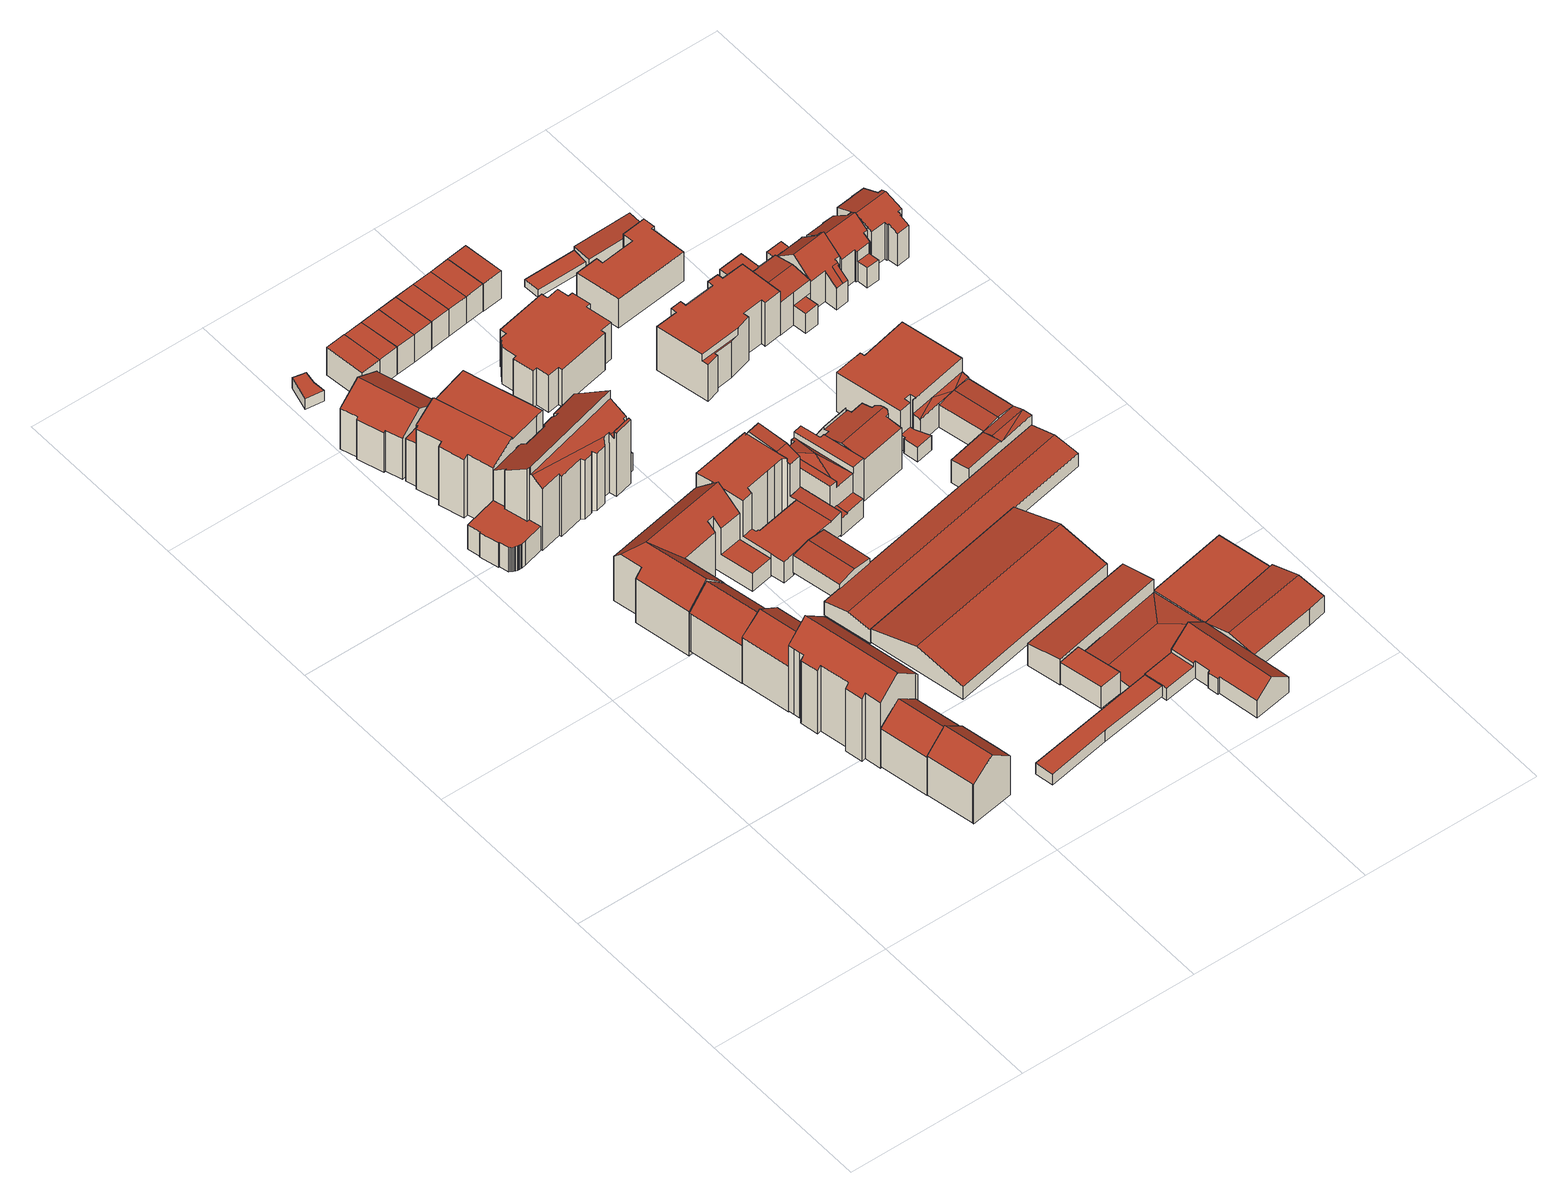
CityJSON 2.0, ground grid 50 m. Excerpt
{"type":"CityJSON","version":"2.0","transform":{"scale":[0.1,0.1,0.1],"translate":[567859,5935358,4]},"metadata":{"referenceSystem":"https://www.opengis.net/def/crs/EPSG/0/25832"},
"CityObjects":{
"building1":{"type":"Building","attributes":{"Gemeindeschluessel":"02000000","Geometrietyp2DReferenz":"3000","function":"31001_1010","roofType":"3100","measuredHeight":17.98,"storeysAboveGround":4},"geometry":[{"type":"MultiSurface","lod":"2","boundaries":[[[0,1,2,3,4]],[[5,1,0,6]],[[7,8,9,10]],[[10,9,11,12]],[[5,6,13,14,7,10,12]],[[15,14,13,4,3]],[[8,7,14,15]],[[13,6,0,4]],[[5,12,11,2,1]],[[8,15,3,2,11,9]]],"semantics":{"surfaces":[{"type":"RoofSurface"},{"type":"WallSurface"},{"type":"GroundSurface"}],"values":[0,1,1,1,2,1,1,1,1,0]}}]},
"building2":{"type":"Building","attributes":{"Gemeindeschluessel":"02000000","Geometrietyp2DReferenz":"3000","function":"31001_1010","roofType":"3100","measuredHeight":17.61,"storeysAboveGround":4},"geometry":[{"type":"MultiSurface","lod":"2","boundaries":[[[16,17,18,19]],[[17,20,21,18]],[[22,16,19,23]],[[24,21,20,25]],[[25,20,17,16,22]],[[23,19,18,21,24]],[[23,24,25,22]]],"semantics":{"surfaces":[{"type":"RoofSurface"},{"type":"WallSurface"},{"type":"GroundSurface"}],"values":[0,0,1,1,1,1,2]}}]},
"building3":{"type":"Building","attributes":{"name":"Jasper-Haus","Gemeindeschluessel":"02000000","Geometrietyp2DReferenz":"3000","function":"31001_1120","roofType":"3100","measuredHeight":26.87,"storeysAboveGround":6},"geometry":[{"type":"MultiSurface","lod":"2","boundaries":[[[26,27,28,29,30,31,32,33,34,35,36,37,38,39]],[[40,39,38,41]],[[41,38,37,42]],[[42,37,36,43]],[[43,36,35,44]],[[45,32,31,46]],[[46,31,30,47]],[[47,30,29,48]],[[48,29,28,49]],[[49,28,27,50]],[[50,27,26,51]],[[51,26,39,40]],[[52,53,54,55]],[[56,45,46,47,48,49,50,51,40,41,42,43,44,52,55,57]],[[58,56,57,59]],[[59,57,55,54]],[[45,56,58,33,32]],[[52,44,35,34,53]],[[59,54,53,34,33,58]]],"semantics":{"surfaces":[{"type":"RoofSurface"},{"type":"WallSurface"},{"type":"GroundSurface"}],"values":[0,1,1,1,1,1,1,1,1,1,1,1,1,2,1,1,1,1,0]}}]},
"building4":{"type":"Building","attributes":{"Gemeindeschluessel":"02000000","Geometrietyp2DReferenz":"3000","function":"31001_1010","roofType":"3100","measuredHeight":19.48,"storeysAboveGround":5},"geometry":[{"type":"MultiSurface","lod":"2","boundaries":[[[60,61,62,63]],[[61,64,65,62]],[[66,60,63,67]],[[68,65,64,69]],[[69,64,61,60,66]],[[67,63,62,65,68]],[[67,68,69,66]]],"semantics":{"surfaces":[{"type":"RoofSurface"},{"type":"WallSurface"},{"type":"GroundSurface"}],"values":[0,0,1,1,1,1,2]}}]},
"building5":{"type":"Building","attributes":{"Gemeindeschluessel":"02000000","Geometrietyp2DReferenz":"3000","function":"31001_2050","roofType":"1000","measuredHeight":7.96,"storeysAboveGround":2},"geometry":[{"type":"MultiSurface","lod":"2","boundaries":[[[70,71,72,73,74,75,76,77,78,79,80,81,82,83,84,85,86,87,88,89,90,91,92]],[[93,94,95,96,97,98,99,100,101,102,103,104,105,106,107,108,109,110,111,112,113,114,115]],[[93,92,91,94]],[[94,91,90,95]],[[95,90,89,96]],[[96,89,88,97]],[[97,88,87,98]],[[98,87,86,99]],[[99,86,85,100]],[[100,85,84,101]],[[101,84,83,102]],[[102,83,82,103]],[[103,82,81,104]],[[104,81,80,105]],[[105,80,79,106]],[[106,79,78,107]],[[107,78,77,108]],[[108,77,76,109]],[[109,76,75,110]],[[110,75,74,111]],[[111,74,73,112]],[[112,73,72,113]],[[113,72,71,114]],[[114,71,70,115]],[[115,70,92,93]]],"semantics":{"surfaces":[{"type":"RoofSurface"},{"type":"GroundSurface"},{"type":"WallSurface"}],"values":[0,1,2,2,2,2,2,2,2,2,2,2,2,2,2,2,2,2,2,2,2,2,2,2,2]}}]},
"building6":{"type":"Building","attributes":{"Gemeindeschluessel":"02000000","Geometrietyp2DReferenz":"3000","function":"31001_1010","roofType":"3100","measuredHeight":18.22,"storeysAboveGround":5},"geometry":[{"type":"MultiSurface","lod":"2","boundaries":[[[116,117,118,119]],[[120,121,122,123]],[[124,120,123,125,126]],[[127,124,126,119,118]],[[121,120,124,127]],[[126,125,116,119]],[[125,123,122,117,116]],[[121,127,118,117,122]]],"semantics":{"surfaces":[{"type":"RoofSurface"},{"type":"WallSurface"},{"type":"GroundSurface"}],"values":[0,1,2,1,1,1,1,0]}}]},
"building7":{"type":"Building","attributes":{"Gemeindeschluessel":"02000000","Geometrietyp2DReferenz":"3000","function":"31001_1010","roofType":"3100","measuredHeight":17.59,"storeysAboveGround":4},"geometry":[{"type":"MultiSurface","lod":"2","boundaries":[[[128,129,130,131,132,133,134,135]],[[133,136,137,138,139,134]],[[140,132,131,141]],[[141,131,130,142]],[[142,130,129,143]],[[143,129,128,144]],[[144,128,135,145]],[[146,139,138,147]],[[147,138,137,148]],[[148,137,136,149]],[[149,136,133,132,140]],[[145,135,134,139,146]],[[145,146,147,148,149,140,141,142,143,144]]],"semantics":{"surfaces":[{"type":"RoofSurface"},{"type":"WallSurface"},{"type":"GroundSurface"}],"values":[0,0,1,1,1,1,1,1,1,1,1,1,2]}}]},
"building8":{"type":"Building","attributes":{"Gemeindeschluessel":"02000000","Geometrietyp2DReferenz":"3000","function":"31001_1120","roofType":"3100","measuredHeight":20.51,"storeysAboveGround":4},"geometry":[{"type":"MultiSurface","lod":"2","boundaries":[[[150,151,152,153]],[[154,155,156,157]],[[158,159,160,161]],[[152,162,163,153]],[[164,165,166,167]],[[167,166,168,169]],[[170,151,150,171]],[[164,167,169,172,173,174,154,157,175,158,161,170,171]],[[176,160,159,177,178,179]],[[168,166,165,163,162,176,179,180]],[[181,182,183,180,179]],[[177,159,158,175]],[[182,181,184,174,173]],[[168,180,183,172,169]],[[170,161,160,176,162,152,151]],[[164,171,150,153,163,165]],[[183,182,173,172]],[[155,154,174,184]],[[175,157,156,178,177]],[[155,184,181,179,178,156]]],"semantics":{"surfaces":[{"type":"RoofSurface"},{"type":"WallSurface"},{"type":"GroundSurface"}],"values":[0,1,1,1,1,1,1,2,0,0,0,1,1,1,1,1,1,1,1,0]}}]},
"building9":{"type":"Building","attributes":{"Gemeindeschluessel":"02000000","Geometrietyp2DReferenz":"3000","function":"31001_2010","roofType":"1000","measuredHeight":3.53,"storeysAboveGround":1},"geometry":[{"type":"MultiSurface","lod":"2","boundaries":[[[185,186,187,188]],[[188,187,189,190]],[[190,189,191,192]],[[192,191,193,194]],[[195,196,186,185]],[[196,195,194,193]],[[194,195,185,188,190,192]],[[196,193,191,189,187,186]]],"semantics":{"surfaces":[{"type":"WallSurface"},{"type":"GroundSurface"},{"type":"RoofSurface"}],"values":[0,0,0,0,0,0,1,2]}}]},
"building10":{"type":"Building","attributes":{"Gemeindeschluessel":"02000000","Geometrietyp2DReferenz":"3000","function":"31001_1010","roofType":"1000","measuredHeight":23.86,"storeysAboveGround":7},"geometry":[{"type":"MultiSurface","lod":"2","boundaries":[[[197,198,199,200]],[[201,202,203,204,205,206,207,208,209,210,211,212]],[[213,200,199,214]],[[215,207,206,216]],[[197,205,204,198]],[[217,202,201,218]],[[219,212,211,220]],[[220,211,210,221]],[[221,210,209,222]],[[222,209,208,223]],[[223,208,207,215]],[[224,225,226,227]],[[227,226,228,229]],[[229,228,230,231]],[[232,233,234,235]],[[219,220,221,222,223,215,216,213,214,236,232,235,224,227,229,231]],[[218,201,212,219,231,230]],[[233,232,236,203,202,217]],[[225,224,235,234]],[[213,216,206,205,197,200]],[[236,214,199,198,204,203]],[[225,234,233,217,218,230,228,226]]],"semantics":{"surfaces":[{"type":"RoofSurface"},{"type":"WallSurface"},{"type":"GroundSurface"}],"values":[0,0,1,1,1,1,1,1,1,1,1,1,1,1,1,2,1,1,1,1,1,0]}}]},
"building11":{"type":"Building","attributes":{"Gemeindeschluessel":"02000000","Geometrietyp2DReferenz":"3000","function":"31001_1120","roofType":"2100","measuredHeight":25.58,"storeysAboveGround":4},"geometry":[{"type":"MultiSurface","lod":"2","boundaries":[[[237,238,239,240,241,242,243,244,245,246,247,248,249,250,251,252,253,254]],[[255,256,257,258,259,260,261,262,263]],[[264,265,266,267,268,269,270,271,272,273,256,255]],[[274,275,259,258]],[[276,277,278,279]],[[280,281,282,283]],[[284,254,253,285]],[[285,253,252,286]],[[286,252,251,287]],[[287,251,250,288]],[[288,250,249,289]],[[289,249,248,290]],[[290,248,247,291]],[[291,247,246,292]],[[292,246,245,293]],[[293,245,244,294]],[[294,244,243,295]],[[262,242,241,263]],[[296,240,239,297]],[[297,239,238,298]],[[298,238,237,299]],[[299,237,254,284]],[[283,262,261,280]],[[300,273,272,301]],[[301,272,271,302]],[[302,271,270,303]],[[303,270,269,304]],[[304,269,268,305]],[[305,268,267,306]],[[306,267,266,307]],[[307,266,265,308]],[[308,265,264,309]],[[274,279,278,275]],[[310,277,276,311]],[[312,282,281,313]],[[309,264,255,263,241,240,296]],[[314,310,311,315,300,301,302,303,304,305,306,307,308,309,296,297,298,299,284,285,286,287,288,289,290,291,292,293,294,295,316,312,313]],[[310,314,260,259,275,278,277]],[[315,311,276,279,274,258,257]],[[300,315,257,256,273]],[[314,313,281,280,261,260]],[[312,316,262,283,282]],[[316,295,243,242,262]]],"semantics":{"surfaces":[{"type":"RoofSurface"},{"type":"WallSurface"},{"type":"GroundSurface"}],"values":[0,0,0,0,0,0,1,1,1,1,1,1,1,1,1,1,1,1,1,1,1,1,1,1,1,1,1,1,1,1,1,1,1,1,1,1,2,1,1,1,1,1,1]}}]},
"building12":{"type":"Building","attributes":{"Gemeindeschluessel":"02000000","Geometrietyp2DReferenz":"3000","function":"31001_1010","roofType":"1000","measuredHeight":9.07,"storeysAboveGround":3},"geometry":[{"type":"MultiSurface","lod":"2","boundaries":[[[317,318,319,320]],[[321,322,323,324]],[[321,320,319,322]],[[322,319,318,323]],[[323,318,317,324]],[[324,317,320,321]]],"semantics":{"surfaces":[{"type":"RoofSurface"},{"type":"GroundSurface"},{"type":"WallSurface"}],"values":[0,1,2,2,2,2]}}]},
"building13":{"type":"Building","attributes":{"Gemeindeschluessel":"02000000","Geometrietyp2DReferenz":"3000","function":"31001_2460","roofType":"1000","measuredHeight":3.52,"storeysAboveGround":1},"geometry":[{"type":"MultiSurface","lod":"2","boundaries":[[[325,326,327,328,329,330]],[[331,332,333,334,335,336]],[[331,330,329,332]],[[332,329,328,333]],[[333,328,327,334]],[[334,327,326,335]],[[335,326,325,336]],[[331,336,325,330]]],"semantics":{"surfaces":[{"type":"RoofSurface"},{"type":"GroundSurface"},{"type":"WallSurface"}],"values":[0,1,2,2,2,2,2,2]}}]},
"building14":{"type":"Building","attributes":{"Gemeindeschluessel":"02000000","Geometrietyp2DReferenz":"3000","function":"31001_1010","roofType":"1000","measuredHeight":9,"storeysAboveGround":3},"geometry":[{"type":"MultiSurface","lod":"2","boundaries":[[[337,338,339,340]],[[322,341,342,323]],[[322,340,339,341]],[[341,339,338,342]],[[342,338,337,323]],[[323,337,340,322]]],"semantics":{"surfaces":[{"type":"RoofSurface"},{"type":"GroundSurface"},{"type":"WallSurface"}],"values":[0,1,2,2,2,2]}}]},
"building15":{"type":"Building","attributes":{"Gemeindeschluessel":"02000000","Geometrietyp2DReferenz":"3000","function":"31001_1010","roofType":"3100","measuredHeight":6.42,"storeysAboveGround":2},"geometry":[{"type":"MultiSurface","lod":"2","boundaries":[[[343,344,345,346]],[[344,347,348,345]],[[349,343,346,350]],[[351,348,347,352]],[[352,347,344,343,349]],[[350,346,345,348,351]],[[350,351,352,349]]],"semantics":{"surfaces":[{"type":"RoofSurface"},{"type":"WallSurface"},{"type":"GroundSurface"}],"values":[0,0,1,1,1,1,2]}}]},
"building16":{"type":"Building","attributes":{"Gemeindeschluessel":"02000000","Geometrietyp2DReferenz":"3000","function":"31001_1010","roofType":"1000","measuredHeight":9.08,"storeysAboveGround":3},"geometry":[{"type":"MultiSurface","lod":"2","boundaries":[[[338,353,354,339]],[[355,356,357,358]],[[355,339,354,356]],[[356,354,353,357]],[[357,353,338,358]],[[358,338,339,355]]],"semantics":{"surfaces":[{"type":"RoofSurface"},{"type":"GroundSurface"},{"type":"WallSurface"}],"values":[0,1,2,2,2,2]}}]},
"building17":{"type":"Building","attributes":{"Gemeindeschluessel":"02000000","Geometrietyp2DReferenz":"3000","function":"31001_2100","roofType":"1000","measuredHeight":7.09,"storeysAboveGround":2},"geometry":[{"type":"MultiSurface","lod":"2","boundaries":[[[359,360,361,362]],[[363,364,360,359]],[[365,366,364,363]],[[366,365,362,361]],[[362,365,363,359]],[[366,361,360,364]]],"semantics":{"surfaces":[{"type":"WallSurface"},{"type":"GroundSurface"},{"type":"RoofSurface"}],"values":[0,0,0,0,1,2]}}]},
"building18":{"type":"Building","attributes":{"Gemeindeschluessel":"02000000","Geometrietyp2DReferenz":"3000","function":"31001_1120","roofType":"1000","measuredHeight":19.99,"storeysAboveGround":5},"geometry":[{"type":"MultiSurface","lod":"2","boundaries":[[[367,368,369,370,371,372,373,374,375,376,377,378]],[[379,380,381,382,383]],[[384,385,381,380]],[[386,387,388,389,390,391,385,384]],[[392,373,372,393,394,395]],[[395,396,397,398]],[[399,400,401,402]],[[402,401,403,404]],[[404,403,405,406]],[[383,407,379]],[[386,408,387]],[[409,410,411,412]],[[412,411,413,414]],[[414,413,415,416]],[[417,418,400,399]],[[377,419,420,378]],[[421,376,375,422]],[[422,375,374,423]],[[424,370,369,425]],[[397,390,389,398]],[[395,394,396]],[[426,427,424,425,428,429,430,431,417,399,402,404,406,432,433,434,435,436,437,438,439],[440,441,442,443,409,412,414,416,444,445,421,422,423,446,447]],[[385,391,390,397,396,394,393,439,438,437,436,435,434,433,382,381]],[[431,430,429,367,378,420,448,418,417]],[[424,427,426,439,393,372,371,370]],[[449,450,386,384,380,379]],[[441,440,447,392,395,398,389,388,442]],[[428,425,369,368,367,429]],[[374,373,392,447,446,423]],[[377,376,421,445,419]],[[445,444,416,415,451,419]],[[443,442,388,387,408,410,409]],[[405,407,383,382,433,432,406]],[[418,448,420,419,451,415,413,411,410,408,386,450,449,379,407,405,403,401,400]]],"semantics":{"surfaces":[{"type":"RoofSurface"},{"type":"WallSurface"},{"type":"GroundSurface"}],"values":[0,0,0,0,0,0,1,1,1,1,1,1,1,1,1,1,1,1,1,1,1,2,1,1,1,1,1,1,1,1,1,1,1,0]}}]},
"building19":{"type":"Building","attributes":{"Gemeindeschluessel":"02000000","Geometrietyp2DReferenz":"3000","function":"31001_1010","roofType":"1000","measuredHeight":9.08,"storeysAboveGround":3},"geometry":[{"type":"MultiSurface","lod":"2","boundaries":[[[353,452,453,354]],[[356,454,455,357]],[[356,354,453,454]],[[454,453,452,455]],[[455,452,353,357]],[[357,353,354,356]]],"semantics":{"surfaces":[{"type":"RoofSurface"},{"type":"GroundSurface"},{"type":"WallSurface"}],"values":[0,1,2,2,2,2]}}]},
"building20":{"type":"Building","attributes":{"Gemeindeschluessel":"02000000","Geometrietyp2DReferenz":"3000","function":"31001_2310","roofType":"3100","measuredHeight":7.96,"storeysAboveGround":2},"geometry":[{"type":"MultiSurface","lod":"2","boundaries":[[[456,457,458,459]],[[460,459,458,461]],[[462,460,461,463]],[[464,463,461,458,457]],[[465,462,463,464]],[[460,462,465,456,459]],[[465,464,457,456]]],"semantics":{"surfaces":[{"type":"RoofSurface"},{"type":"WallSurface"},{"type":"GroundSurface"}],"values":[0,1,2,1,1,1,0]}}]},
"building21":{"type":"Building","attributes":{"Gemeindeschluessel":"02000000","Geometrietyp2DReferenz":"3000","function":"31001_1010","roofType":"1000","measuredHeight":8.98,"storeysAboveGround":3},"geometry":[{"type":"MultiSurface","lod":"2","boundaries":[[[452,466,467,453]],[[468,469,470,471]],[[468,453,467,469]],[[469,467,466,470]],[[470,466,452,471]],[[471,452,453,468]]],"semantics":{"surfaces":[{"type":"RoofSurface"},{"type":"GroundSurface"},{"type":"WallSurface"}],"values":[0,1,2,2,2,2]}}]},
"building22":{"type":"Building","attributes":{"Gemeindeschluessel":"02000000","Geometrietyp2DReferenz":"3000","function":"31001_1010","roofType":"1000","measuredHeight":8.97,"storeysAboveGround":3},"geometry":[{"type":"MultiSurface","lod":"2","boundaries":[[[466,472,473,467]],[[469,474,475,470]],[[469,467,473,474]],[[474,473,472,475]],[[475,472,466,470]],[[470,466,467,469]]],"semantics":{"surfaces":[{"type":"RoofSurface"},{"type":"GroundSurface"},{"type":"WallSurface"}],"values":[0,1,2,2,2,2]}}]},
"building23":{"type":"Building","attributes":{"Gemeindeschluessel":"02000000","Geometrietyp2DReferenz":"3000","function":"31001_1010","roofType":"1000","measuredHeight":12.25,"storeysAboveGround":4},"geometry":[{"type":"MultiSurface","lod":"2","boundaries":[[[476,477,478,479,480,481,482,483,484,485,486,487,488,489,490,491,492,493,494,495,496]],[[497,498,499,500,501,502,503,504,505,506,507,508,509,510,511,512,513,514,515,516,517]],[[497,496,495,498]],[[498,495,494,499]],[[499,494,493,500]],[[500,493,492,501]],[[501,492,491,502]],[[502,491,490,503]],[[503,490,489,504]],[[504,489,488,505]],[[505,488,487,506]],[[506,487,486,507]],[[507,486,485,508]],[[508,485,484,509]],[[509,484,483,510]],[[510,483,482,511]],[[511,482,481,512]],[[512,481,480,513]],[[513,480,479,514]],[[514,479,478,515]],[[515,478,477,516]],[[516,477,476,517]],[[517,476,496,497]]],"semantics":{"surfaces":[{"type":"RoofSurface"},{"type":"GroundSurface"},{"type":"WallSurface"}],"values":[0,1,2,2,2,2,2,2,2,2,2,2,2,2,2,2,2,2,2,2,2,2,2]}}]},
"building24":{"type":"Building","attributes":{"Gemeindeschluessel":"02000000","Geometrietyp2DReferenz":"3000","function":"31001_2010","roofType":"1000","measuredHeight":8.5,"storeysAboveGround":2},"geometry":[{"type":"MultiSurface","lod":"2","boundaries":[[[518,519,520,521]],[[522,523,524,525]],[[522,525,519,518]],[[523,522,518,521]],[[525,524,520,519]],[[524,523,521,520]]],"semantics":{"surfaces":[{"type":"RoofSurface"},{"type":"GroundSurface"},{"type":"WallSurface"}],"values":[0,1,2,2,2,2]}}]},
"building25":{"type":"Building","attributes":{"Gemeindeschluessel":"02000000","Geometrietyp2DReferenz":"3000","function":"31001_1010","roofType":"4000","measuredHeight":15.25,"storeysAboveGround":4},"geometry":[{"type":"MultiSurface","lod":"2","boundaries":[[[526,527,528,529]],[[530,531,532,533,534,535]],[[536,537,538,531,530,539,540]],[[541,542,543,544,545]],[[546,547,531,538]],[[543,548,549,550,551]],[[547,552,532,531]],[[553,554,555,556,557,558]],[[537,528,527,538]],[[559,535,534,560]],[[560,534,533,561]],[[562,540,539,563]],[[564,536,540,562]],[[551,544,543]],[[542,548,543]],[[565,557,556,566]],[[566,556,555,567]],[[567,555,554,568]],[[552,553,558,532]],[[569,570,571,572,564,562,563,559,560,561,565,566,567,568]],[[565,561,533,532,558,557]],[[569,568,554,553,552,547]],[[570,569,547,546,550,549]],[[571,570,549,548,542,541]],[[559,563,539,530,535]],[[572,571,541,545,526,529]],[[545,544,551,550,546,538,527,526]],[[564,572,529,528,537,536]]],"semantics":{"surfaces":[{"type":"RoofSurface"},{"type":"WallSurface"},{"type":"GroundSurface"}],"values":[0,0,0,0,0,0,0,0,1,1,1,1,1,1,1,1,1,1,1,2,1,1,1,1,1,1,1,1]}}]},
"building26":{"type":"Building","attributes":{"Gemeindeschluessel":"02000000","Geometrietyp2DReferenz":"3000","function":"31001_2100","roofType":"3100","measuredHeight":9.55,"storeysAboveGround":1},"geometry":[{"type":"MultiSurface","lod":"2","boundaries":[[[573,574,575,576,577]],[[578,574,573,579]],[[579,573,577,580]],[[575,581,582,576]],[[583,584,585,586]],[[586,585,587,588]],[[588,587,589,590]],[[590,589,591,592]],[[583,586,588,590,592,593,578,579,580,594,595]],[[594,580,577,576,582,596,597]],[[598,595,594,597]],[[583,595,598,599,584]],[[600,593,592,591]],[[578,593,600,581,575,574]],[[599,598,597,596]],[[599,596,582,581,600,591,589,587,585,584]]],"semantics":{"surfaces":[{"type":"RoofSurface"},{"type":"WallSurface"},{"type":"GroundSurface"}],"values":[0,1,1,1,1,1,1,1,2,1,1,1,1,1,0,0]}}]},
"building27":{"type":"Building","attributes":{"Gemeindeschluessel":"02000000","Geometrietyp2DReferenz":"3000","function":"31001_2100","roofType":"3200","measuredHeight":5.56,"storeysAboveGround":1},"geometry":[{"type":"MultiSurface","lod":"2","boundaries":[[[601,602,603]],[[604,605,606,607]],[[608,609,610,611]],[[604,607,612,613,608,611]],[[614,612,607,606,615]],[[609,608,613,602,601]],[[605,604,611,610]],[[602,613,612,614]],[[605,610,609,601,603,615,606]],[[602,614,615,603]]],"semantics":{"surfaces":[{"type":"RoofSurface"},{"type":"WallSurface"},{"type":"GroundSurface"}],"values":[0,1,1,2,1,1,1,1,0,0]}}]},
"building28":{"type":"Building","attributes":{"Gemeindeschluessel":"02000000","Geometrietyp2DReferenz":"3000","function":"31001_1010","roofType":"1000","measuredHeight":8.93,"storeysAboveGround":3},"geometry":[{"type":"MultiSurface","lod":"2","boundaries":[[[472,616,617,473]],[[474,618,619,475]],[[474,473,617,618]],[[618,617,616,619]],[[619,616,472,475]],[[475,472,473,474]]],"semantics":{"surfaces":[{"type":"RoofSurface"},{"type":"GroundSurface"},{"type":"WallSurface"}],"values":[0,1,2,2,2,2]}}]},
"building29":{"type":"Building","attributes":{"Gemeindeschluessel":"02000000","Geometrietyp2DReferenz":"3000","function":"31001_2010","roofType":"3100","measuredHeight":5.72,"storeysAboveGround":2},"geometry":[{"type":"MultiSurface","lod":"2","boundaries":[[[620,621,622,623]],[[624,622,621,625]],[[626,620,623,627]],[[628,624,625,629]],[[629,625,621,620,626]],[[627,623,622,624,628]],[[627,628,629,626]]],"semantics":{"surfaces":[{"type":"RoofSurface"},{"type":"WallSurface"},{"type":"GroundSurface"}],"values":[0,0,1,1,1,1,2]}}]},
"building30":{"type":"Building","attributes":{"Gemeindeschluessel":"02000000","Geometrietyp2DReferenz":"3000","function":"31001_1010","roofType":"1000","measuredHeight":9.04,"storeysAboveGround":3},"geometry":[{"type":"MultiSurface","lod":"2","boundaries":[[[630,631,632,633]],[[634,635,636,637]],[[634,633,632,635]],[[635,632,631,636]],[[636,631,630,637]],[[637,630,633,634]]],"semantics":{"surfaces":[{"type":"RoofSurface"},{"type":"GroundSurface"},{"type":"WallSurface"}],"values":[0,1,2,2,2,2]}}]},
"building31":{"type":"Building","attributes":{"Gemeindeschluessel":"02000000","Geometrietyp2DReferenz":"3000","function":"31001_1010","roofType":"3100","measuredHeight":14.73,"storeysAboveGround":4},"geometry":[{"type":"MultiSurface","lod":"2","boundaries":[[[638,639,640,641,642]],[[643,644,645,639,638]],[[567,646,647,648]],[[649,642,641,650]],[[650,641,640,651]],[[652,644,643,653]],[[654,655,656,657]],[[657,656,658,659]],[[659,658,660,661]],[[661,660,662,663]],[[663,662,664,665]],[[666,667,668,669]],[[669,668,670,671]],[[671,670,672,673]],[[568,567,648,649,650,651,674,675,654,657,659,661,663,665,666,669,671,673]],[[649,648,647,653,643,638,642]],[[666,665,664,676,667]],[[677,568,673,672]],[[674,651,640,639,645]],[[567,568,677,678,646]],[[655,654,675,679]],[[675,674,645,644,652,679]],[[678,677,672,670,668,667,676]],[[678,676,664,662,660,658,656,655,679,652,653,647,646]]],"semantics":{"surfaces":[{"type":"RoofSurface"},{"type":"WallSurface"},{"type":"GroundSurface"}],"values":[0,0,1,1,1,1,1,1,1,1,1,1,1,1,2,1,1,1,1,1,1,1,0,0]}}]},
"building32":{"type":"Building","attributes":{"Gemeindeschluessel":"02000000","Geometrietyp2DReferenz":"3000","function":"51009_1610","roofType":"1000","measuredHeight":2.44},"geometry":[{"type":"MultiSurface","lod":"2","boundaries":[[[680,681,682,683]],[[683,682,684,685]],[[685,684,686,687]],[[681,680,687,686]],[[687,680,683,685]],[[681,686,684,682]]],"semantics":{"surfaces":[{"type":"WallSurface"},{"type":"GroundSurface"},{"type":"RoofSurface"}],"values":[0,0,0,0,1,2]}}]},
"building33":{"type":"Building","attributes":{"Gemeindeschluessel":"02000000","Geometrietyp2DReferenz":"3000","function":"31001_2140","roofType":"3100","measuredHeight":7.29,"storeysAboveGround":1},"geometry":[{"type":"MultiSurface","lod":"2","boundaries":[[[688,689,690,691]],[[692,693,694,695]],[[696,688,691,697,692,695]],[[698,699,700,690,689]],[[700,699,693,692,697]],[[698,689,688,696,701]],[[701,696,695,694]],[[690,700,697,691]],[[701,694,693,699,698]]],"semantics":{"surfaces":[{"type":"WallSurface"},{"type":"GroundSurface"},{"type":"RoofSurface"}],"values":[0,0,1,2,0,0,0,0,2]}}]},
"building34":{"type":"Building","attributes":{"Gemeindeschluessel":"02000000","Geometrietyp2DReferenz":"3000","function":"31001_1010","roofType":"1000","measuredHeight":14.25,"storeysAboveGround":3},"geometry":[{"type":"MultiSurface","lod":"2","boundaries":[[[702,703,704,705]],[[705,704,706,707]],[[707,706,708,709]],[[709,708,710,711]],[[711,710,712,713]],[[713,712,714,715]],[[715,714,716,717]],[[717,716,718,719]],[[719,718,720,721]],[[722,723,724,725]],[[725,724,726,727]],[[727,726,728,729]],[[729,728,730,731]],[[732,733,734,735]],[[736,737,738,739]],[[740,741,742,743]],[[744,745,746,747]],[[736,739,740,743,702,705,707,709,711,713,715,717,719,721,744,747,722,725,727,729,731]],[[745,744,721,720]],[[735,734,703,702,743,742]],[[741,740,739,738]],[[736,731,730,733,732,737]],[[723,722,747,746]],[[741,738,737,732,735,742]],[[723,746,745,720,718,716,714,712,710,708,706,704,703,734,733,730,728,726,724]]],"semantics":{"surfaces":[{"type":"WallSurface"},{"type":"GroundSurface"},{"type":"RoofSurface"}],"values":[0,0,0,0,0,0,0,0,0,0,0,0,0,0,0,0,0,1,0,0,0,0,0,2,2]}}]},
"building35":{"type":"Building","attributes":{"Gemeindeschluessel":"02000000","Geometrietyp2DReferenz":"3000","function":"31001_2100","roofType":"1000","measuredHeight":4.96,"storeysAboveGround":1},"geometry":[{"type":"MultiSurface","lod":"2","boundaries":[[[748,749,750,751]],[[751,750,752,753]],[[753,752,754,525]],[[749,748,525,754]],[[525,748,751,753]],[[749,754,752,750]]],"semantics":{"surfaces":[{"type":"WallSurface"},{"type":"GroundSurface"},{"type":"RoofSurface"}],"values":[0,0,0,0,1,2]}}]},
"building36":{"type":"Building","attributes":{"Gemeindeschluessel":"02000000","Geometrietyp2DReferenz":"3000","function":"31001_1010","roofType":"1000","measuredHeight":9.57,"storeysAboveGround":3},"geometry":[{"type":"MultiSurface","lod":"2","boundaries":[[[755,756,757,758]],[[758,757,759,760]],[[761,762,756,755]],[[763,764,765,766]],[[767,768,769,770]],[[770,769,771,772]],[[771,769,768,765,764,773,759,757,756,762]],[[761,755,758,760,774,763,766,767,770,772]],[[763,774,773,764]],[[767,766,765,768]],[[761,772,771,762]],[[774,760,759,773]]],"semantics":{"surfaces":[{"type":"WallSurface"},{"type":"RoofSurface"},{"type":"GroundSurface"}],"values":[0,0,0,0,0,0,1,2,0,0,0,0]}}]},
"building37":{"type":"Building","attributes":{"Gemeindeschluessel":"02000000","Geometrietyp2DReferenz":"3000","function":"31001_2320","roofType":"1000","measuredHeight":12.93,"storeysAboveGround":3},"geometry":[{"type":"MultiSurface","lod":"2","boundaries":[[[775,776,777]],[[778,779,776]],[[780,781,782,783,784,785]],[[786,787,788,781,780]],[[789,781,788]],[[790,791,792,793]],[[794,795,796,797]],[[798,799,800,801]],[[801,800,802,803]],[[804,805,806,807]],[[807,806,808,809]],[[810,811,812,813]],[[786,814,787]],[[815,816,817]],[[783,818,784]],[[819,820,821,822]],[[782,818,783]],[[823,824,825]],[[826,789,788,787,814,811,810]],[[824,823,820,819,827,828,829,779]],[[830,784,817,816,831,832]],[[830,832,833,804,807,809,834,835,836,837,794,797,838,798,801,803,827,819,822,826,810,813]],[[808,806,805,839,829,828,802,800,799,840,792,791,841]],[[842,843,844,790,793,796,795]],[[831,816,815,778,776,775,845]],[[844,843,836,835]],[[804,833,845,775,777,839,805]],[[785,784,830,813,812]],[[826,822,821,782,781,789]],[[786,780,785]],[[846,825,778,815]],[[831,845,833,832]],[[843,842,837,836]],[[829,839,777,776,779]],[[802,828,827,803]],[[842,795,794,837]],[[838,797,796,793,792,840]],[[835,834,841,791,790,844]],[[808,841,834,809]],[[840,799,798,838]],[[818,782,821,820,823,825,846]],[[824,779,778,825]],[[818,846,815,817,784]],[[786,785,812,811,814]]],"semantics":{"surfaces":[{"type":"RoofSurface"},{"type":"WallSurface"},{"type":"GroundSurface"}],"values":[0,0,0,0,0,1,1,1,1,1,1,1,1,1,1,1,1,1,1,1,1,2,0,0,0,1,1,1,1,1,1,1,1,1,1,1,1,1,1,1,0,0,0,0]}}]},
"building38":{"type":"Building","attributes":{"Gemeindeschluessel":"02000000","Geometrietyp2DReferenz":"3000","function":"31001_2460","roofType":"1000","measuredHeight":4.25,"storeysAboveGround":1},"geometry":[{"type":"MultiSurface","lod":"2","boundaries":[[[847,848,849,850]],[[851,680,852,853]],[[851,850,849,680]],[[680,849,848,852]],[[852,848,847,853]],[[853,847,850,851]]],"semantics":{"surfaces":[{"type":"RoofSurface"},{"type":"GroundSurface"},{"type":"WallSurface"}],"values":[0,1,2,2,2,2]}}]},
"building39":{"type":"Building","attributes":{"Gemeindeschluessel":"02000000","Geometrietyp2DReferenz":"3000","function":"31001_1010","roofType":"3100","measuredHeight":11.73,"storeysAboveGround":3},"geometry":[{"type":"MultiSurface","lod":"2","boundaries":[[[854,855,856,857]],[[858,859,860,861]],[[862,858,863,864]],[[865,866,867,868]],[[869,870,857,856,871,859,858,862]],[[872,873,874,875,876,877,878,865,868,869,862,864]],[[879,873,872,880]],[[880,872,864,863]],[[874,873,879,861,860,881]],[[866,865,878,882]],[[878,877,883,855,854,882]],[[870,869,868,867]],[[884,875,874,881]],[[876,875,884,885,886]],[[883,877,876,886]],[[880,863,858,861,879]],[[870,867,866,882,854,857]],[[885,884,881,860,859,871]],[[885,871,856,855,883,886]]],"semantics":{"surfaces":[{"type":"WallSurface"},{"type":"GroundSurface"},{"type":"RoofSurface"}],"values":[0,0,0,0,0,1,0,0,0,0,0,0,0,0,0,2,2,2,2]}}]},
"building40":{"type":"Building","attributes":{"Gemeindeschluessel":"02000000","Geometrietyp2DReferenz":"3000","function":"31001_1010","roofType":"3100","measuredHeight":14.93,"storeysAboveGround":2},"geometry":[{"type":"MultiSurface","lod":"2","boundaries":[[[887,888,889,890]],[[891,892,893,894,895,896]],[[897,898,899,900]],[[887,901,902,888]],[[903,904,905,906]],[[906,905,907,908]],[[909,890,889,910]],[[911,912,913,914]],[[914,913,915,916]],[[917,918,919,920]],[[921,894,893,922]],[[922,893,892,923]],[[921,922,923,924,903,906,908,897,900,909,910,925,911,914,916,917,920]],[[926,891,896,895,919,918,927,928,907,905,904]],[[924,923,892,891,926]],[[921,920,919,895,894]],[[917,916,915,927,918]],[[926,904,903,924]],[[897,908,907,928,898]],[[912,911,925,929]],[[925,910,889,888,902,929]],[[909,900,899,901,887,890]],[[912,929,902,901,899,898,928,927,915,913]]],"semantics":{"surfaces":[{"type":"RoofSurface"},{"type":"WallSurface"},{"type":"GroundSurface"}],"values":[0,0,1,1,1,1,1,1,1,1,1,1,2,0,1,1,1,1,1,1,1,1,0]}}]},
"building41":{"type":"Building","attributes":{"Gemeindeschluessel":"02000000","Geometrietyp2DReferenz":"3000","function":"31001_1010","roofType":"3100","measuredHeight":14.62,"storeysAboveGround":2},"geometry":[{"type":"MultiSurface","lod":"2","boundaries":[[[930,931,932,933]],[[934,935,936,937]],[[938,939,940,941]],[[941,940,942,943]],[[943,942,918,944]],[[930,945,946,931]],[[947,946,948,949]],[[949,948,950,951]],[[951,950,952,953]],[[954,933,932,955]],[[956,957,958,959]],[[959,958,960,961]],[[961,960,962,963]],[[936,964,965,937]],[[966,935,934,967]],[[966,967,968,938,941,943,944,969,970,954,955,947,949,951,953,956,959,961,963]],[[971,969,944,918,972]],[[968,967,934,937,965]],[[966,963,962,964,936,935]],[[956,953,952,973,957]],[[947,955,932,931,946]],[[954,970,974,945,930,933]],[[938,968,965,975,939]],[[974,970,969,971]],[[972,918,942,940,939,975,965,964,962,960,958,957,973]],[[972,973,952,950,948,946,945,974,971]]],"semantics":{"surfaces":[{"type":"RoofSurface"},{"type":"WallSurface"},{"type":"GroundSurface"}],"values":[0,0,1,1,1,1,1,1,1,1,1,1,1,1,1,2,1,1,1,1,1,1,1,1,0,0]}}]},
"building42":{"type":"Building","attributes":{"Gemeindeschluessel":"02000000","Geometrietyp2DReferenz":"3000","function":"31001_1010","roofType":"3100","measuredHeight":14.3,"storeysAboveGround":2},"geometry":[{"type":"MultiSurface","lod":"2","boundaries":[[[976,977,978,979]],[[953,980,981,982]],[[983,984,985,986]],[[986,985,987,988]],[[988,987,989,956]],[[990,979,978,991]],[[976,992,993,977]],[[994,995,996,997]],[[998,999,1000,1001]],[[1001,1000,1002,1003]],[[1003,1002,1004,1005]],[[1006,1007,1008,1009]],[[1006,1009,1010,983,986,988,956,953,982,1011,990,991,994,997,998,1001,1003,1005]],[[1012,1008,1007,1004,1002,1000,999,1013,1014,989,987,985,984]],[[1008,1012,1010,1009]],[[1004,1007,1006,1005]],[[998,997,996,1013,999]],[[990,1011,1015,992,976,979]],[[994,991,978,977,993,995]],[[1012,984,983,1010]],[[953,956,989,1014,980]],[[1015,1011,982,981]],[[1015,981,980,1014,1013,996,995,993,992]]],"semantics":{"surfaces":[{"type":"RoofSurface"},{"type":"WallSurface"},{"type":"GroundSurface"}],"values":[0,1,1,1,1,1,1,1,1,1,1,1,2,0,1,1,1,1,1,1,1,1,0]}}]}
},
"vertices":[
[375,152,184],[375,148,184],[436,158,235],[409,298,235],[349,286,184],[375,148,55],[375,152,55],[489,210,55],[489,210,184],[496,172,184],[496,172,55],[497,168,184],[497,168,55],[349,286,55],[470,310,55],[470,310,184],
[349,286,179],[409,298,229],[383,435,229],[323,423,179],[470,310,178],[443,446,179],[349,286,53],[323,423,53],[443,446,53],[470,310,53],
[278,598,254],[289,600,264],[305,518,264],[294,516,254],[303,467,254],[314,469,264],[323,423,264],[381,434,315],[329,708,315],[271,696,264],[274,679,264],[277,663,264],[280,650,264],[269,648,254],[269,648,47],[280,650,47],[277,663,47],[274,679,47],[271,696,47],[323,423,47],[314,469,47],[303,467,47],[294,516,47],[305,518,47],[289,600,47],[278,598,47],[393,720,47],[393,720,259],[398,721,255],[398,721,47],[443,446,47],[451,448,47],[443,446,261],[451,448,253],
[271,696,194],[332,708,238],[306,845,238],[245,833,194],[393,720,194],[366,857,194],[271,696,43],[245,833,43],[366,857,43],[393,720,43],
[41,1535,99],[38,1534,99],[52,1482,99],[54,1483,99],[61,1457,99],[64,1455,99],[67,1453,99],[70,1451,99],[73,1450,99],[76,1449,99],[80,1448,99],[83,1447,99],[86,1447,99],[90,1447,99],[93,1447,99],[105,1449,99],[160,1463,99],[152,1496,99],[146,1495,99],[130,1558,99],[136,1559,99],[126,1595,99],[32,1571,99],[32,1571,19],[126,1595,19],[136,1559,19],[130,1558,19],[146,1495,19],[152,1496,19],[160,1463,19],[105,1449,19],[93,1447,19],[90,1447,19],[86,1447,19],[83,1447,19],[80,1448,19],[76,1449,19],[73,1450,19],[70,1451,19],[67,1453,19],[64,1455,19],[61,1457,19],[54,1483,19],[52,1482,19],[38,1534,19],[41,1535,19],
[335,1013,167],[275,1001,224],[306,845,224],[366,857,167],[216,984,42],[216,984,167],[215,989,167],[215,989,42],[245,833,42],[335,1013,42],[366,857,42],[245,833,166],
[16,1951,154],[11,1950,151],[33,1877,152],[38,1879,155],[53,1834,156],[118,1853,196],[69,2019,196],[1,1998,154],[190,1875,151],[142,2037,151],[141,2040,151],[124,2035,162],[53,1834,20],[38,1879,20],[33,1877,20],[11,1950,20],[16,1951,20],[1,1998,20],[124,2035,20],[141,2040,20],[142,2037,20],[190,1875,20],
[455,1057,84],[516,1069,84],[498,1160,84],[436,1149,84],[185,1147,25],[185,1147,171],[205,1151,191],[205,1151,25],[472,1286,25],[472,1286,170],[482,1242,212],[482,1242,25],[498,1160,170],[436,1149,170],[431,1173,25],[431,1173,193],[412,1169,193],[412,1169,25],[417,1147,171],[417,1147,25],[516,1069,25],[455,1057,25],[312,1126,25],[335,1013,25],[215,989,25],[189,1233,25],[486,1223,230],[189,1233,170],[193,1212,191],[240,1178,230],[313,1126,170],[275,1001,230],[335,1013,169],[312,1126,170],[215,989,170],
[17,2146,19],[17,2146,54],[35,2217,54],[35,2217,19],[56,2212,54],[56,2212,19],[70,2210,54],[70,2210,19],[64,2175,54],[64,2175,19],[67,2140,19],[67,2140,54],
[71,1807,149],[132,1823,149],[123,1853,149],[62,1835,149],[196,1613,247],[134,1821,247],[133,1821,246],[132,1823,246],[71,1807,211],[72,1803,211],[65,1800,207],[86,1733,207],[74,1729,201],[94,1660,201],[106,1664,207],[126,1595,207],[62,1835,8],[123,1853,8],[65,1800,8],[72,1803,8],[134,1821,239],[196,1613,239],[126,1595,8],[106,1664,8],[94,1660,8],[74,1729,8],[86,1733,8],[259,1804,8],[259,1804,239],[291,1699,239],[291,1699,8],[308,1642,239],[308,1642,8],[287,1637,239],[287,1637,8],[224,1848,8],[224,1848,239],[245,1854,239],[245,1854,8],[133,1821,8],
[136,1559,226],[130,1558,226],[146,1495,273],[152,1496,273],[153,1491,278],[444,1566,278],[418,1664,204],[342,1644,204],[345,1632,213],[337,1630,213],[329,1636,208],[301,1628,208],[295,1619,213],[230,1602,213],[226,1621,199],[220,1619,199],[188,1611,199],[126,1595,199],[154,1490,251],[380,1504,220],[394,1507,220],[395,1504,218],[449,1508,211],[446,1520,220],[456,1522,220],[444,1566,252],[153,1491,252],[162,1458,226],[221,1472,226],[223,1466,221],[291,1482,221],[300,1476,215],[323,1482,215],[328,1487,218],[338,1480,210],[365,1486,210],[374,1502,220],[398,1493,210],[450,1506,210],[400,1486,231],[451,1499,231],[450,1506,233],[398,1493,233],[456,1522,89],[480,1528,80],[469,1572,80],[444,1566,89],[126,1595,22],[188,1611,22],[220,1619,22],[226,1621,22],[230,1602,22],[295,1619,22],[301,1628,22],[329,1636,22],[337,1630,22],[345,1632,22],[342,1644,22],[418,1664,22],[152,1496,22],[146,1495,22],[130,1558,22],[136,1559,22],[374,1502,22],[365,1486,22],[338,1480,22],[328,1487,22],[323,1482,22],[300,1476,22],[291,1482,22],[223,1466,22],[221,1472,22],[162,1458,22],[451,1499,22],[400,1486,22],[469,1572,22],[480,1528,22],[446,1520,22],[394,1507,22],[444,1566,22],
[135,2086,112],[192,2093,112],[178,2206,112],[121,2199,112],[121,2199,21],[178,2206,21],[192,2093,21],[135,2086,21],
[583,183,91],[592,131,91],[771,164,91],[960,193,91],[951,245,91],[902,237,91],[902,237,56],[951,245,56],[960,193,56],[771,164,56],[592,131,56],[583,183,56],
[192,2093,111],[248,2100,111],[233,2212,111],[178,2206,111],[233,2212,21],[248,2100,21],
[582,899,95],[634,909,103],[608,1046,103],[555,1036,95],[687,920,95],[661,1056,95],[582,899,39],[555,1036,39],[661,1056,39],[687,920,39],
[303,2106,111],[289,2219,111],[233,2212,20],[289,2219,20],[303,2106,20],[248,2100,20],
[808,376,48],[808,376,119],[871,388,119],[871,388,48],[833,257,48],[833,257,119],[896,267,48],[896,267,119],
[516,1069,100],[520,1051,100],[524,1030,100],[555,1036,100],[661,1056,100],[688,1062,100],[667,1164,100],[542,1141,100],[541,1145,100],[534,1144,100],[531,1157,100],[500,1150,100],[639,1310,218],[640,1304,230],[673,1311,230],[671,1323,206],[637,1316,206],[656,1222,221],[690,1229,221],[657,1216,218],[662,1192,209],[663,1192,208],[664,1183,205],[697,1189,205],[692,1215,215],[668,1164,100],[721,1068,104],[698,1188,104],[664,1182,100],[698,1188,100],[697,1189,100],[664,1183,100],[472,1286,30],[472,1286,218],[478,1287,218],[478,1287,30],[582,1306,218],[582,1306,30],[604,1310,218],[604,1310,30],[637,1316,218],[662,1192,218],[652,1199,30],[652,1199,218],[627,1194,218],[627,1194,30],[603,1189,218],[603,1189,30],[534,1176,218],[534,1176,30],[482,1242,30],[482,1242,218],[531,1157,218],[500,1150,218],[534,1144,30],[541,1145,30],[542,1141,30],[555,1036,30],[524,1030,30],[688,1062,30],[661,1056,30],[520,1051,30],[516,1069,30],[500,1150,30],[500,1152,30],[637,1316,30],[671,1323,30],[673,1311,30],[690,1229,30],[692,1215,30],[697,1189,30],[698,1188,30],[721,1068,30],[664,1182,30],[664,1183,30],[663,1192,30],[662,1192,30],[531,1158,30],[531,1157,30],[667,1164,30],[668,1164,30],[500,1152,218],[640,1304,218],[656,1222,218],[531,1158,218],
[359,2113,111],[344,2225,111],[344,2225,20],[359,2113,20],
[581,615,123],[1078,713,123],[1050,849,85],[555,752,85],[555,752,43],[1050,849,43],[607,478,43],[1105,576,43],[1105,576,85],[607,478,85],
[414,2119,111],[400,2232,111],[344,2225,22],[400,2232,22],[414,2119,22],[359,2113,22],
[470,2126,111],[456,2238,111],[456,2238,22],[470,2126,22],
[419,1817,153],[431,1819,153],[438,1783,153],[471,1789,153],[473,1778,153],[622,1808,153],[620,1819,153],[654,1826,153],[640,1899,153],[653,1901,153],[642,1953,153],[629,1951,153],[623,1983,153],[588,1976,153],[585,1994,153],[442,1965,153],[445,1947,153],[427,1944,153],[411,1920,153],[419,1878,153],[407,1875,153],[407,1875,31],[419,1878,31],[411,1920,31],[427,1944,31],[445,1947,31],[442,1965,31],[585,1994,31],[588,1976,31],[623,1983,31],[629,1951,31],[642,1953,31],[653,1901,31],[640,1899,31],[654,1826,31],[620,1819,31],[622,1808,31],[473,1778,31],[471,1789,31],[438,1783,31],[431,1819,31],[419,1817,31],
[808,376,128],[1132,440,128],[1114,530,117],[789,470,117],[808,376,43],[789,470,43],[1114,530,43],[1132,440,43],
[715,1100,166],[736,1104,166],[713,1220,166],[692,1215,166],[712,1258,153],[747,1195,177],[758,1287,146],[748,1285,146],[750,1274,150],[711,1266,150],[714,1220,146],[713,1220,146],[736,1104,146],[717,1234,153],[711,1232,146],[721,1068,82],[743,1072,82],[739,1092,85],[736,1104,87],[715,1100,87],[792,1114,146],[792,1115,146],[743,1072,85],[798,1083,85],[792,1114,85],[736,1104,85],[793,1115,146],[793,1115,165],[830,1122,165],[806,1238,165],[794,1236,165],[782,1292,165],[758,1287,165],[711,1266,24],[750,1274,24],[748,1285,24],[711,1232,24],[717,1234,24],[714,1220,24],[782,1292,24],[794,1236,24],[806,1238,24],[830,1122,24],[792,1115,24],[798,1083,24],[721,1068,24],[692,1215,24],
[960,193,94],[962,178,94],[1052,193,94],[1041,261,94],[951,245,94],[962,178,54],[960,193,54],[951,245,54],[1052,193,105],[1041,261,105],[1089,7,54],[1089,7,110],[1070,121,109],[1070,121,54],[1065,120,106],[1065,120,54],[1060,150,105],[1060,150,54],[1064,151,109],[1064,151,54],[1057,194,54],[1153,280,54],[1195,25,54],[1097,270,150],[1153,280,106],[1195,25,106],[1139,16,150],[1057,194,109],
[1162,285,87],[1132,440,87],[1070,347,100],[902,237,44],[902,237,88],[896,267,93],[896,267,44],[1163,281,44],[1163,281,86],[1153,280,86],[1153,280,44],[871,388,44],[1132,440,44],[871,388,87],[887,311,100],
[525,2133,111],[511,2245,111],[511,2245,22],[525,2133,22],
[529,889,81],[542,820,94],[1259,961,94],[1245,1029,81],[1273,893,81],[555,752,81],[529,889,37],[1245,1029,37],[1273,893,37],[555,752,37],
[525,2133,112],[583,2139,112],[569,2252,112],[511,2245,112],[511,2245,21],[569,2252,21],[583,2139,21],[525,2133,21],
[819,1263,154],[865,1297,109],[848,1294,109],[846,1305,89],[812,1297,88],[820,1255,169],[895,1269,169],[888,1302,108],[806,1238,161],[823,1242,161],[823,1242,24],[812,1297,24],[846,1305,24],[848,1294,24],[895,1269,158],[820,1255,158],[900,1270,24],[900,1270,159],[902,1257,161],[902,1257,24],[938,1264,161],[938,1264,24],[944,1235,167],[944,1235,24],[953,1236,167],[953,1236,24],[962,1226,169],[962,1226,24],[966,1207,24],[966,1207,170],[959,1194,167],[959,1194,24],[952,1193,167],[952,1193,24],[961,1148,159],[961,1148,24],[888,1302,24],[895,1269,24],[964,1215,171],[830,1122,159],[817,1187,171],[895,1269,159],
[793,2135,23],[793,2135,47],[790,2089,47],[790,2089,23],[650,2087,47],[650,2087,23],[647,2133,47],[647,2133,23],
[1153,280,48],[1153,280,103],[1163,281,103],[1163,281,48],[1419,175,48],[1419,175,103],[1368,164,103],[1368,164,48],[1178,130,48],[1388,328,48],[1165,206,121],[1404,250,121],[1388,328,102],[1178,130,103],
[719,1741,23],[719,1741,166],[720,1741,166],[720,1741,23],[782,1748,166],[782,1748,23],[780,1765,166],[780,1765,23],[811,1769,166],[811,1769,23],[813,1752,166],[813,1752,23],[900,1762,166],[900,1762,23],[898,1779,166],[898,1779,23],[930,1782,166],[930,1782,23],[932,1766,166],[932,1766,23],[1008,1651,23],[1008,1651,166],[959,1644,166],[959,1644,23],[958,1657,166],[958,1657,23],[900,1650,166],[900,1650,23],[902,1633,166],[902,1633,23],[862,1622,143],[862,1622,166],[746,1608,166],[746,1608,143],[836,1614,23],[836,1614,143],[784,1608,143],[784,1608,23],[785,1600,23],[785,1600,143],[749,1590,143],[749,1590,23],[995,1773,23],[995,1773,166],[996,1764,166],[996,1764,23],
[1357,483,43],[1357,483,92],[1388,328,92],[1388,328,43],[1163,281,92],[1163,281,43],[1132,440,92],
[706,2017,29],[706,2017,125],[770,2024,125],[770,2024,29],[772,2005,125],[772,2005,29],[730,1894,29],[730,1894,125],[866,2047,29],[866,2047,125],[932,2055,125],[932,2055,29],[935,2021,29],[935,2021,125],[927,2020,125],[927,2020,29],[938,1917,125],[938,1917,29],[869,2016,125],[869,2016,29],
[1038,1178,112],[1099,1210,119],[1034,1197,119],[1156,1201,112],[1204,1231,119],[1135,1035,114],[1240,1055,114],[1234,1082,108],[1182,1071,108],[1131,1061,108],[1129,1061,108],[1137,1026,112],[1140,1009,108],[1142,1009,108],[1245,1029,114],[1024,1195,82],[1024,1195,163],[991,1189,163],[991,1189,82],[990,1176,34],[990,1176,82],[994,1177,82],[994,1177,34],[1020,1387,34],[1020,1387,163],[1033,1389,163],[1033,1389,34],[1035,1376,163],[1035,1376,34],[1034,1198,34],[1034,1198,163],[1043,1200,163],[1043,1200,34],[1040,1215,163],[1040,1215,34],[1027,986,34],[1027,986,114],[1017,1037,108],[1017,1037,34],[1140,1009,114],[1136,1197,112],[1104,1190,112],[1104,1190,108],[1182,1071,114],[1223,1136,34],[1223,1136,108],[1229,1107,108],[1229,1107,34],[1208,1212,108],[1208,1212,112],[1176,1206,112],[1245,1029,34],[1168,1405,34],[1168,1405,163],[1204,1231,163],[1131,1061,34],[1104,1191,112],[1104,1191,34],[1038,1177,34],[1021,1212,34],[1026,1184,34],[1045,1144,34],[998,1135,34],[952,1375,34],[1034,1197,163],[952,1375,163],[1021,1212,163],[998,1135,82],[1045,1144,82],[1026,1184,82],[1038,1177,112],[1156,1201,114],
[954,2081,66],[957,2139,59],[793,2135,59],[790,2076,66],[790,2076,23],[957,2139,23],[954,2081,23],
[1039,1770,52],[1039,1770,129],[1093,1776,129],[1093,1776,52],[1106,1665,86],[1106,1665,129],[1052,1657,129],[1052,1657,86],[1106,1665,21],[1092,1663,86],[1092,1663,21],[1017,1827,21],[1017,1827,52],[1011,1877,52],[1011,1877,21],[1081,1885,21],[1081,1885,52],[1100,1721,139],[1097,1625,21],[1057,1620,21],[1052,1658,21],[1008,1651,21],[996,1764,21],[1039,1769,21],[1032,1829,21],[1057,1620,86],[1097,1625,86],[1052,1658,129],[1032,1829,52],[1039,1769,129],[1008,1651,129],[1002,1708,139],[996,1764,129],
[1115,1777,86],[1161,1783,86],[1155,1833,86],[1109,1827,86],[1179,1635,94],[1193,1636,94],[1189,1668,121],[1192,1668,121],[1192,1672,124],[1175,1670,124],[1094,1774,24],[1094,1774,125],[1115,1777,125],[1115,1777,24],[1115,1777,124],[1161,1783,124],[1153,1668,24],[1153,1668,125],[1106,1662,125],[1106,1662,24],[1106,1665,127],[1106,1665,24],[1109,1827,24],[1155,1833,24],[1178,1785,24],[1178,1785,125],[1184,1738,165],[1184,1738,24],[1197,1740,165],[1197,1740,24],[1204,1680,24],[1204,1680,130],[1191,1679,131],[1191,1679,24],[1192,1668,24],[1189,1668,24],[1193,1636,24],[1157,1632,24],[1161,1782,24],[1157,1632,94],[1198,1730,174],[1100,1718,174],[1161,1782,125],
[1245,1793,80],[1273,1796,77],[1270,1821,77],[1242,1817,80],[1256,1644,87],[1292,1648,87],[1288,1678,87],[1252,1674,87],[1248,1674,22],[1248,1674,121],[1247,1679,125],[1247,1679,22],[1204,1673,125],[1204,1673,22],[1204,1680,22],[1245,1793,121],[1273,1796,121],[1273,1796,22],[1278,1796,121],[1278,1796,22],[1283,1750,158],[1283,1750,22],[1295,1752,158],[1295,1752,22],[1242,1817,22],[1270,1821,22],[1301,1700,22],[1301,1700,137],[1289,1699,137],[1289,1699,22],[1292,1679,121],[1292,1679,22],[1288,1679,121],[1288,1679,22],[1288,1678,121],[1252,1674,121],[1292,1648,22],[1256,1644,22],[1252,1674,22],[1192,1786,22],[1245,1792,22],[1192,1786,121],[1198,1727,168],[1296,1739,168],[1245,1792,121],[1251,1674,121],
[1338,1803,86],[1375,1807,86],[1371,1836,86],[1334,1832,86],[1295,1752,159],[1290,1797,140],[1290,1797,22],[1345,1683,22],[1345,1683,140],[1344,1690,143],[1344,1690,22],[1302,1685,143],[1302,1685,22],[1301,1700,149],[1334,1832,22],[1371,1836,22],[1338,1803,140],[1375,1807,140],[1381,1761,22],[1381,1761,159],[1393,1763,159],[1393,1763,22],[1400,1699,22],[1400,1699,144],[1389,1697,144],[1389,1697,22],[1390,1688,140],[1390,1688,22],[1387,1688,140],[1387,1688,22],[1390,1660,22],[1390,1660,128],[1353,1655,128],[1353,1655,22],[1349,1683,22],[1338,1802,22],[1349,1683,140],[1394,1749,165],[1296,1737,165],[1338,1802,140]
]}
